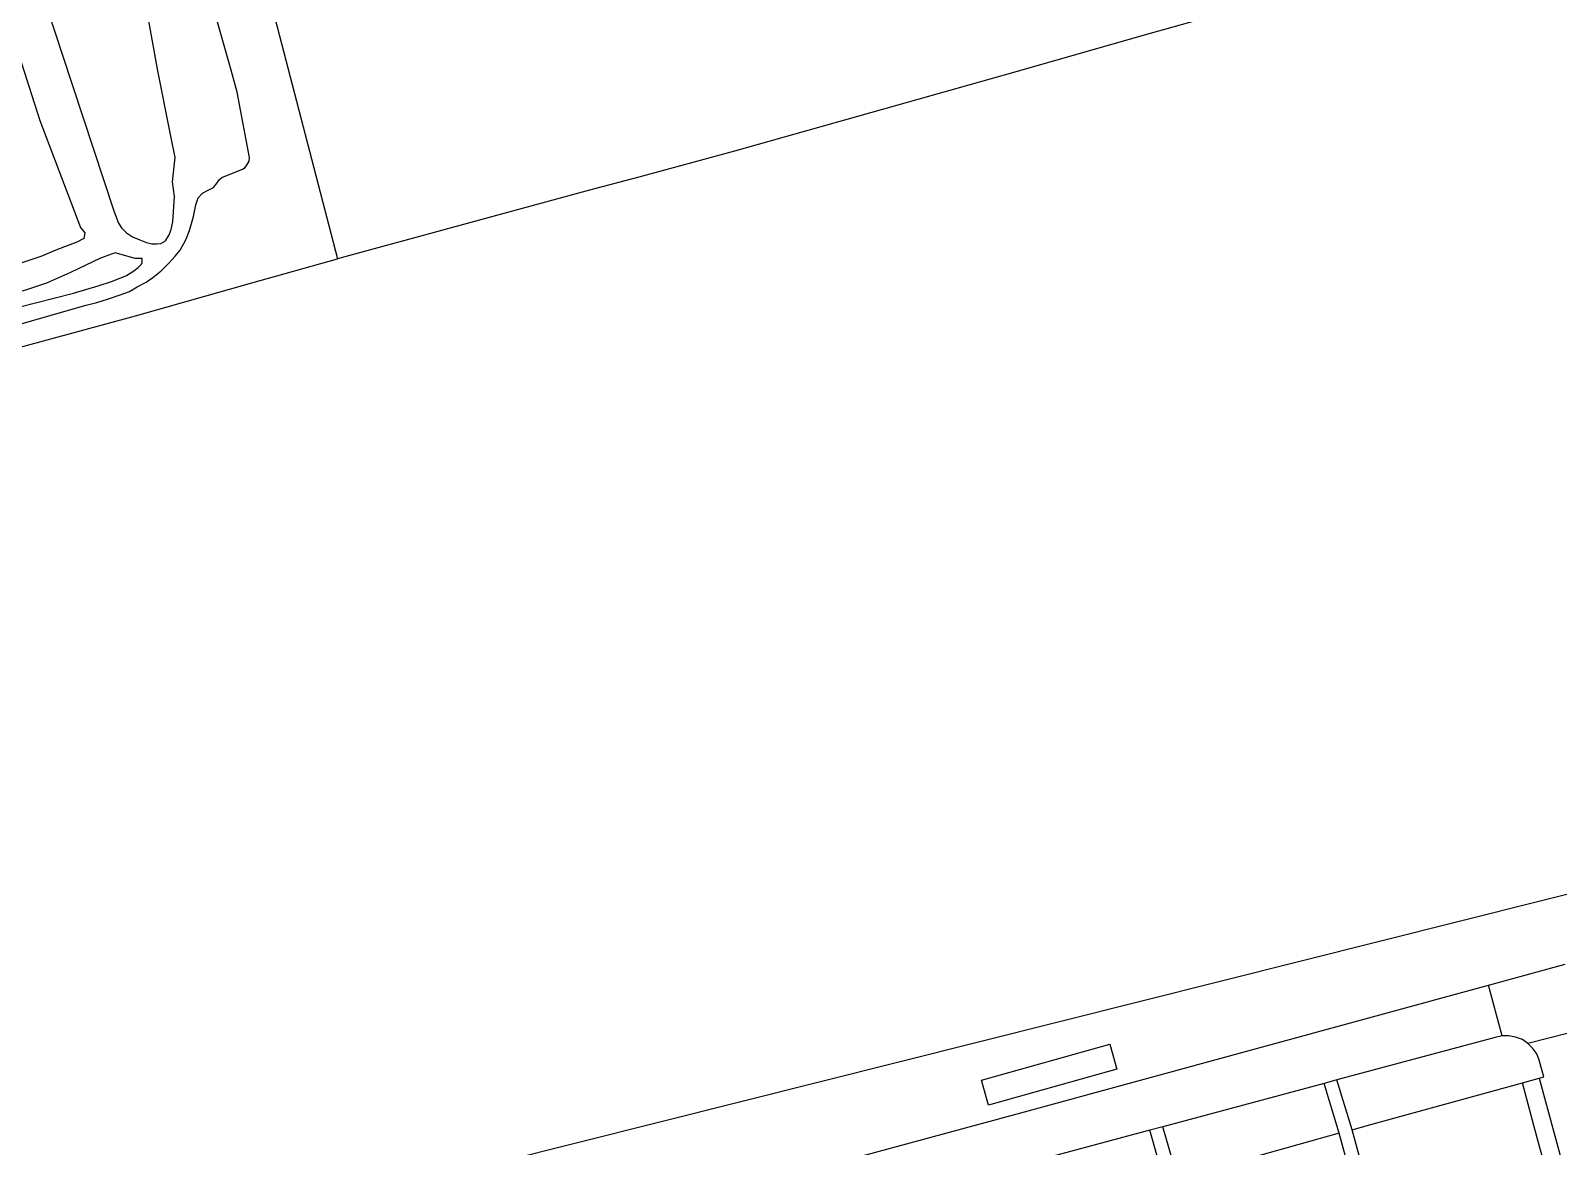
# Model space of a CAD drawing. Header units: millimetres. Extents: x 111502 to 977541, y 8702 to 1044108.
# Drawn here: x 974601.1 to 974782.4, y 476356.1 to 476488.6 of the extents above; entities that cross this region are included whole.
import ezdxf

# ---------------------------------------------------------------- set-up
doc = ezdxf.new("R2010")
doc.units = ezdxf.units.MM
doc.header["$LTSCALE"] = 0.25
doc.layers.add('X HVSS Site Background', color=8, linetype='Continuous')

# ---------------------------------------------------------------- blocks, each defined once
blk = doc.blocks.new('OS MAP')
at = {"layer": 'X HVSS Site Background', "flags": 128}
for points in [[(488380.99, 240994.92), (488387.46, 240996.77), (488387.46, 240996.77), (488389.54, 240997.36), (488389.54, 240997.36), (488390.79, 240997.67), (488390.79, 240997.67), (488392.07, 240998.05), (488392.07, 240998.05), (488393.59, 240998.58), (488393.59, 240998.58), (488394.69, 240998.98), (488394.69, 240998.98), (488395.59, 240999.53), (488395.59, 240999.53), (488396.65, 241000.1), (488396.65, 241000.1), (488397.45, 241000.64), (488397.45, 241000.64), (488398.46, 241001.44), (488398.46, 241001.44), (488399.35, 241002.32), (488399.35, 241002.32), (488400.12, 241003.15), (488400.12, 241003.15), (488400.68, 241003.9), (488400.68, 241003.9), (488401.38, 241005.1), (488401.38, 241005.1), (488401.79, 241006.23), (488401.79, 241006.23), (488402.28, 241007.86), (488402.28, 241007.86), (488402.56, 241009.27), (488402.56, 241009.27), (488402.84, 241010.09), (488402.84, 241010.09), (488403.33, 241010.63), (488403.33, 241010.63), (488403.94, 241010.96), (488403.94, 241010.96), (488404.67, 241011.32), (488404.67, 241011.32), (488405.08, 241011.88), (488405.08, 241011.88), (488405.37, 241012.25), (488405.37, 241012.25), (488405.65, 241012.51), (488405.65, 241012.51), (488408.08, 241013.48), (488408.08, 241013.48), (488408.41, 241013.69), (488408.41, 241013.69), (488408.66, 241014.04), (488408.66, 241014.04), (488408.88, 241014.45), (488408.88, 241014.45), (488408.93, 241014.88), (488408.93, 241014.88), (488407.44, 241022.65), (488407.44, 241022.65), (488406.73, 241025.26), (488406.73, 241025.26), (488404.7, 241032.48)], [(488378.38, 241036.86), (488384.04, 241019.26), (488384.04, 241019.26), (488388.86, 241006.58), (488388.86, 241006.58), (488389.4, 241005.92), (488389.4, 241005.92), (488389.27, 241005.26), (488389.27, 241005.26), (488388.42, 241004.82), (488388.42, 241004.82), (488386.15, 241003.95), (488386.15, 241003.95), (488384.18, 241003.14), (488384.18, 241003.14), (488381.79, 241002.32), (488381.79, 241002.32), (488379.09, 241001.65)], [(488384.2, 241034.76), (488386.68, 241027.15), (488386.68, 241027.15), (488392.88, 241008.45), (488392.88, 241008.45), (488393.39, 241007.1), (488393.39, 241007.1), (488393.73, 241006.52), (488393.73, 241006.52), (488394.31, 241005.95), (488394.31, 241005.95), (488395.03, 241005.46), (488395.03, 241005.46), (488395.91, 241005.09), (488395.91, 241005.09), (488396.69, 241004.78), (488396.69, 241004.78), (488397.32, 241004.64), (488397.32, 241004.64), (488397.91, 241004.62), (488397.91, 241004.62), (488398.41, 241004.69), (488398.41, 241004.69), (488398.97, 241004.97), (488398.97, 241004.97), (488399.38, 241005.69), (488399.38, 241005.69), (488399.62, 241006.34), (488399.62, 241006.34), (488399.82, 241007.24), (488399.82, 241007.24), (488400.03, 241010.24), (488400.03, 241010.24), (488399.77, 241012.01), (488399.77, 241012.01), (488400.11, 241014.88), (488400.11, 241014.88), (488399.53, 241017.6), (488399.53, 241017.6), (488398.05, 241025.16), (488398.05, 241025.16), (488394.28, 241046.02)], [(488413.8, 241082.05), (488405.55, 241056), (488405.55, 241056), (488419.35, 241002.85)], [(488586.9, 241049.8), (488537.85, 241035.8), (488537.85, 241035.8), (488514.8, 241029.3), (488514.8, 241029.3), (488500, 241025.1), (488500, 241025.1), (488466.45, 241015.65), (488466.45, 241015.65), (488455.1, 241012.55), (488455.1, 241012.55), (488449.25, 241011), (488449.25, 241011), (488419.35, 241002.85)], [(488392.99, 241003.55), (488391.26, 241002.95), (488391.26, 241002.95), (488387.69, 241001.23), (488387.69, 241001.23), (488384.85, 240999.98), (488384.85, 240999.98), (488382.36, 240999.14), (488382.36, 240999.14), (488379.98, 240998.47)], [(488380.47, 240996.77), (488381.52, 240997.1), (488381.52, 240997.1), (488388.04, 240998.78), (488388.04, 240998.78), (488390.96, 240999.65), (488390.96, 240999.65), (488392.66, 241000.21), (488392.66, 241000.21), (488394.31, 241000.89), (488394.31, 241000.89), (488395.18, 241001.43), (488395.18, 241001.43), (488395.71, 241001.81), (488395.71, 241001.81), (488396.09, 241002.21), (488396.09, 241002.21), (488396.2, 241002.4), (488396.2, 241002.4), (488396.18, 241002.91), (488396.18, 241002.91), (488395.36, 241002.91), (488395.36, 241002.91), (488392.99, 241003.55)], [(488381.7, 240992.35), (488395.4, 240996.1), (488395.4, 240996.1), (488409.2, 241000), (488409.2, 241000), (488419.35, 241002.85)], [(488581.11, 240931.39), (488409.89, 240888.4), (488409.89, 240888.4), (488406.22, 240879.37), (488406.22, 240879.37), (488395.93, 240877.17), (488395.93, 240877.17), (488389.47, 240883.63), (488389.47, 240883.63), (488376.2, 240879.99), (488376.2, 240879.99), (488371.27, 240870.31)], [(488555.94, 240916.66), (488565.02, 240919.14)], [(488398.45, 240873.86), (488500, 240901.4), (488500, 240901.4), (488555.94, 240916.66)], [(488557.55, 240910.65), (488555.94, 240916.66)], [(488565.4, 240910.95), (488560.6, 240909.75)], [(488496.6, 240902.42), (488495.77, 240905.39), (488495.77, 240905.39), (488510.98, 240909.64), (488510.98, 240909.64), (488511.82, 240906.67), (488511.82, 240906.67), (488496.6, 240902.42)], [(488557.55, 240910.65), (488556.7, 240910.45), (488556.7, 240910.45), (488537.94, 240905.4)], [(488560.6, 240909.75), (488559.95, 240910.2), (488559.95, 240910.2), (488559.15, 240910.5), (488559.15, 240910.5), (488558.35, 240910.65), (488558.35, 240910.65), (488557.55, 240910.65)], [(488561.95, 240905.6), (488562.48, 240905.78), (488562.48, 240905.78), (488561.95, 240907.75), (488561.95, 240907.75), (488561.65, 240908.5), (488561.65, 240908.5), (488561.2, 240909.15), (488561.2, 240909.15), (488560.6, 240909.75)], [(488559.95, 240905.05), (488561.95, 240905.6)], [(488561.95, 240905.6), (488569.5, 240877.8)], [(488536.42, 240905), (488517.27, 240899.85)], [(488537.94, 240905.4), (488536.42, 240905)], [(488538.2, 240899.1), (488536.42, 240905)], [(488539.75, 240899.5), (488537.94, 240905.4)], [(488539.75, 240899.5), (488541.55, 240899.99), (488541.55, 240899.99), (488559.95, 240905.05)], [(488563.96, 240890.22), (488561.3, 240900), (488561.3, 240900), (488559.95, 240905.05)], [(488515.76, 240899.44), (488500, 240895.2), (488500, 240895.2), (488496.42, 240894.23)], [(488517.27, 240899.85), (488515.76, 240899.44)], [(488517.5, 240893.3), (488515.76, 240899.44)], [(488519.05, 240893.7), (488517.27, 240899.85)], [(488538.2, 240899.1), (488519.05, 240893.7)], [(488542.25, 240884.3), (488538.2, 240899.1)], [(488543.8, 240884.7), (488539.75, 240899.5)]]:
    blk.add_lwpolyline(points, dxfattribs=at)

msp = doc.modelspace()

# ---------------------------------------------------------------- block references
at = {"lineweight": 0}
msp.add_blockref('OS MAP', (486218.2, 235458.61), dxfattribs=at)

doc.saveas('drawing.dxf')
